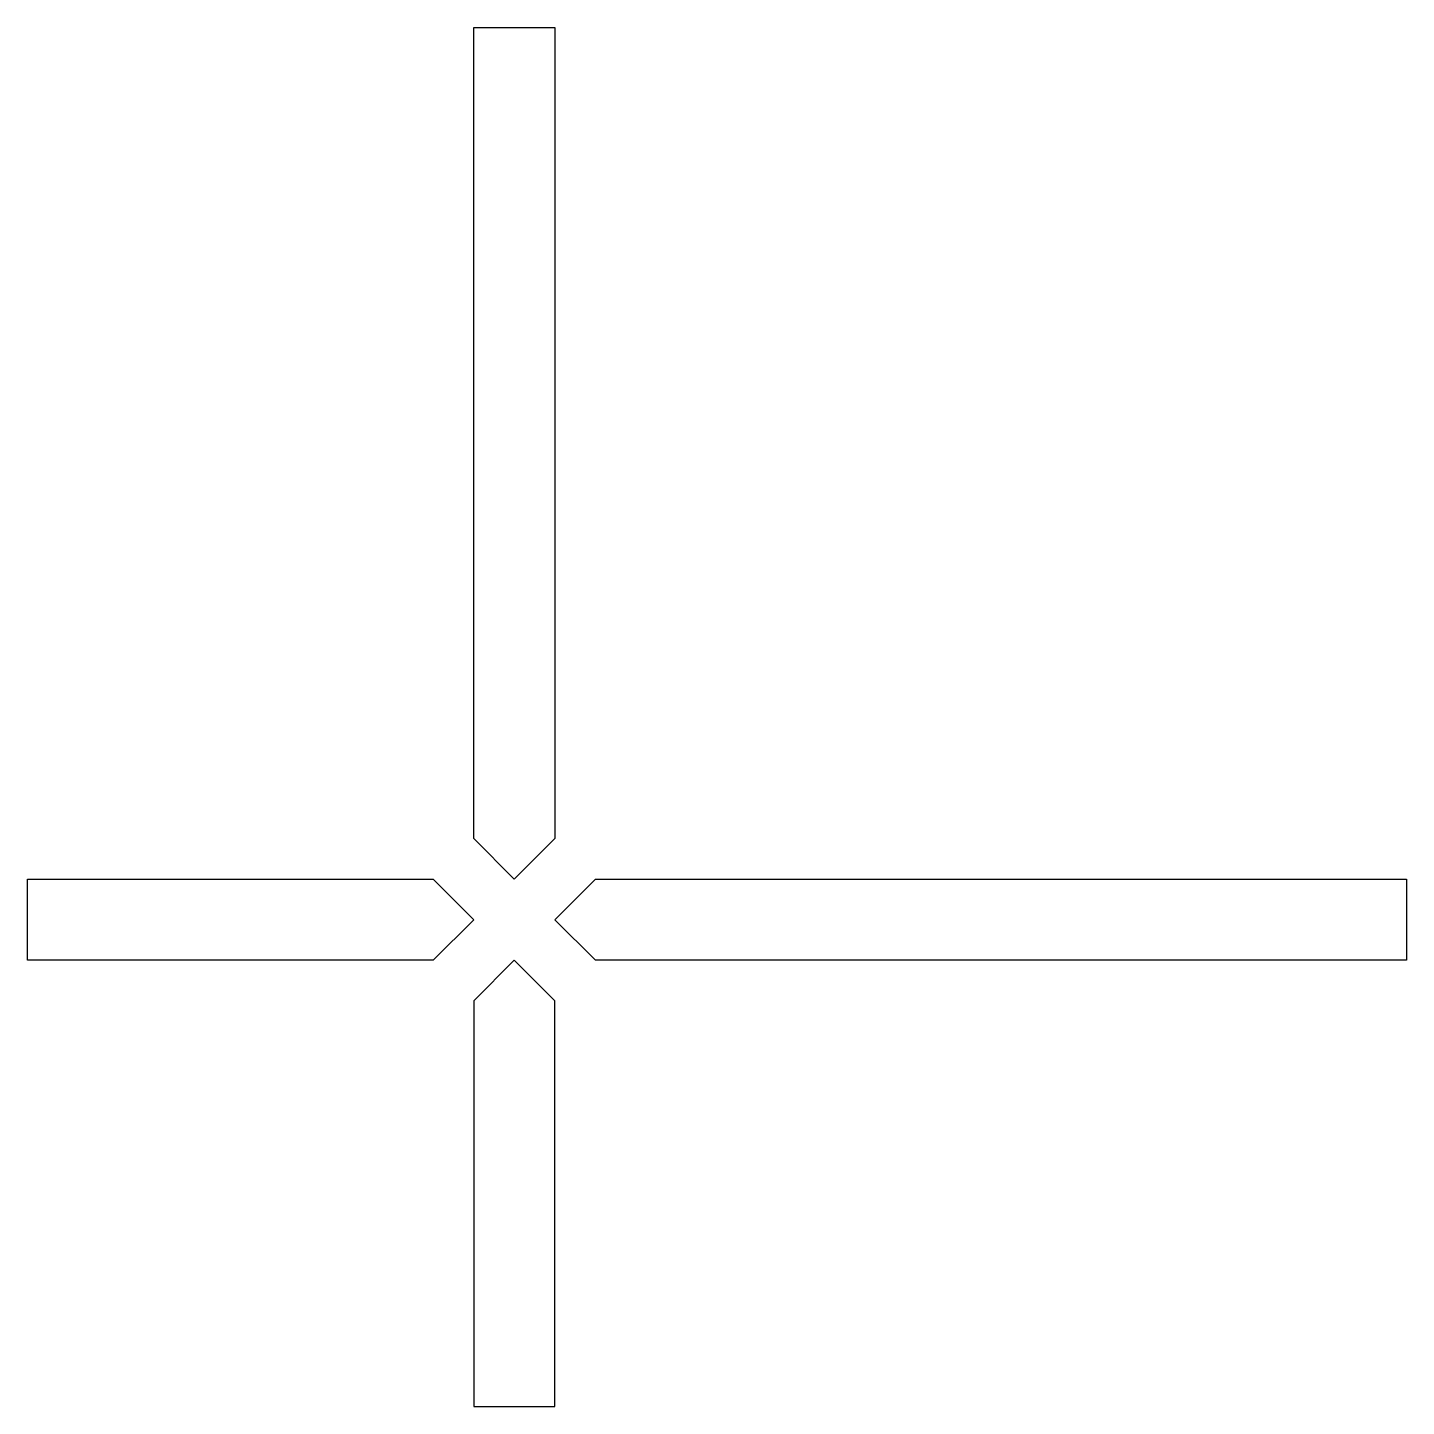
# Model space of a CAD drawing. Extents: x -0.6 to 1.1, y -0.6 to 1.1.
import ezdxf

# ---------------------------------------------------------------- set-up
doc = ezdxf.new("R2010")
doc.units = 0
doc.layers.add('MAGNET', color=3, linetype='CONTINUOUS')

msp = doc.modelspace()

# ---------------------------------------------------------------- linework, layer by layer
at = {"layer": 'MAGNET'}
for points in [[(-0.05, 1.1), (0.05, 1.1), (0.05, 0.1), (0, 0.05), (-0.05, 0.1), (-0.05, 0.3)], [(-0.6, -0.05), (-0.6, 0.05), (-0.1, 0.05), (-0.05, 0), (-0.1, -0.05), (-0.3, -0.05)], [(1.1, 0.05), (1.1, -0.05), (0.1, -0.05), (0.05, 0), (0.1, 0.05)], [(-0.05, -0.6), (0.05, -0.6), (0.05, -0.1), (0, -0.05), (-0.05, -0.1), (-0.05, -0.3)]]:
    msp.add_lwpolyline(points, close=True, dxfattribs=at)

doc.saveas('drawing.dxf')
